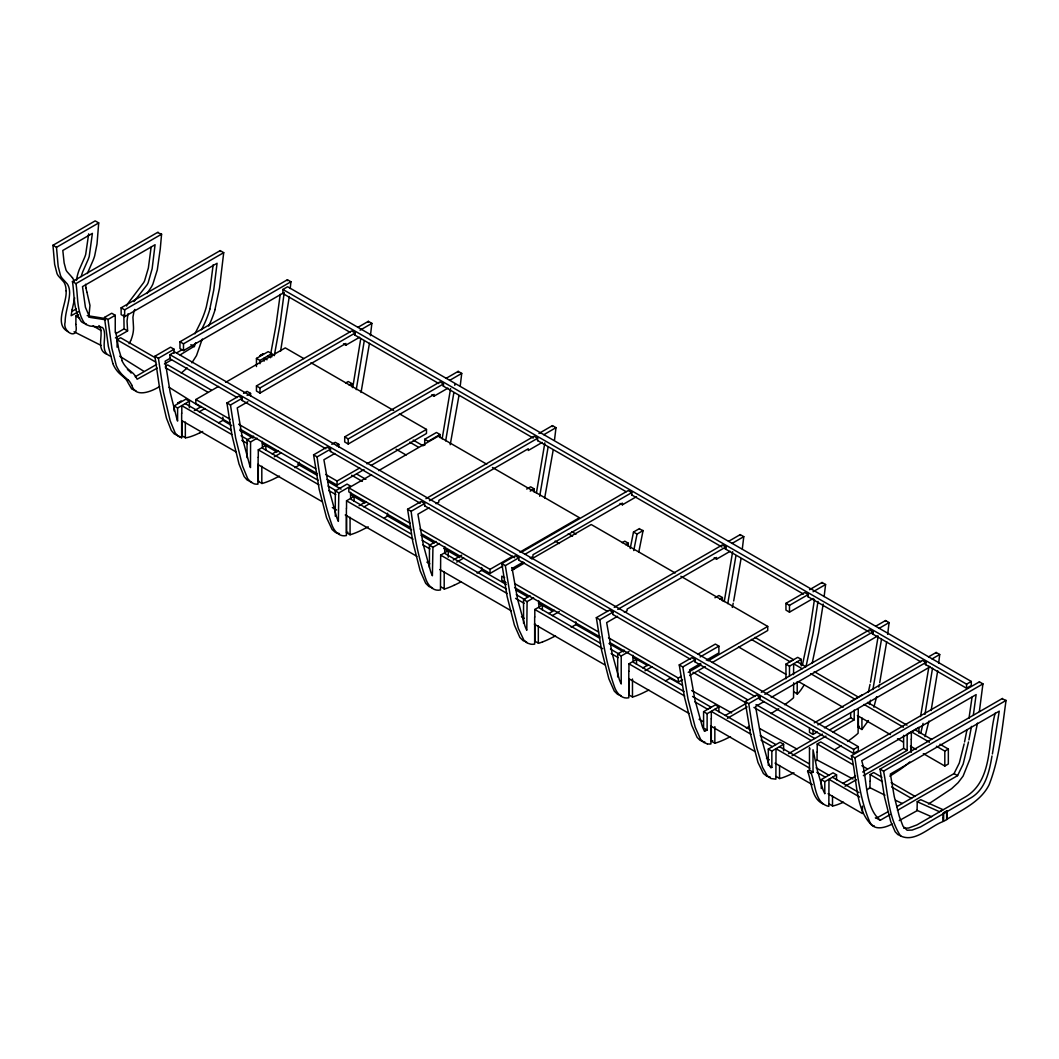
<?xml version="1.0" encoding="UTF-8"?>
<svg xmlns="http://www.w3.org/2000/svg" width="1059" height="1059" viewBox="0 0 1059 1059"><rect width="100%" height="100%" fill="white"/><g stroke="black" fill="none" stroke-linecap="round" stroke-linejoin="round"><path stroke-width="1.5" d="M66.068 290.815C67.419 302.795 53.321 324.636 68.094 331.599M66.095 290.801A25.641 14.813 -60 0 0 63.765 281.959L58.642 276.267A30.473 17.593 -60 0 1 57.001 273.553L54.644 264.393L52.95 245.291L95.178 220.881L98.712 222.919L97.018 244.007L94.661 255.881A30.473 17.593 -60 0 1 93.02 260.501L87.619 272.825A25.429 14.68 -60 0 0 87.367 273.566M88.665 233.867L85.7 254.359A22.199 12.814 -60 0 1 84.495 257.734L79.2 269.767A33.954 19.605 -60 0 0 76.473 280.383M157.99 232.808L161.577 234.185L160.266 248.878L157.288 269.952L152.893 284.05A25.35 14.627 -60 0 1 151.463 286.843L147.016 293.542M220.1 251.526L220.193 250.612L223.714 252.651L219.517 287.969L214.99 309.506M151.106 247.25L148.353 268.086L144.62 280.714A17.076 9.862 -60 0 1 143.653 282.607L127.782 303.655A19.909 11.49 -60 0 0 126.55 306.025M287.307 280.728L287.413 279.748L290.934 281.773L290.206 288.538M213.163 264.816L209.947 289.637L206.293 307.044A62.706 36.205 -60 0 1 199.767 324.094L194.949 333.81M368.228 322.333L368.333 321.34L371.868 323.379L370.425 335.677M458.084 372.344L458.19 371.365L461.724 373.403L460.255 385.714M552.348 426.618L552.454 425.625L555.988 427.664L554.519 439.988M740.135 535.563L740.241 534.61L743.775 536.648L742.319 548.853M936.09 653.257L936.182 652.463L939.704 654.502L938.658 663.358M979.337 682.512L979.403 681.85L982.937 683.889L979.363 711.489M1002.463 698.94L1006.05 700.436C1002.026 728.698 999.603 757.94 989.132 784.719C980.687 801.809 961.89 809.791 946.64 819.481L946.64 810.982L947.156 819.309L943.635 821.347L943.635 813.193L947.156 811.154M821.943 583.403L822.049 582.476L825.583 584.515L824.14 596.548M885.443 621.421L885.549 620.548L889.083 622.586L887.654 634.367M280.238 294.336L275.975 325.444L270.575 354.553M289.279 296.573L280.582 351.217M454.774 385.344L454.92 384.113M360.762 338.562L352.726 387.607M364.283 340.601L356.261 389.646M928.995 666.151L920.562 716.572M932.529 668.189L924.97 714.375M450.578 388.574L442.146 438.836M544.842 442.847L536.384 493.11M732.643 551.699L724.25 601.578M972.03 697.246L968.985 718.346M995.208 713.131C987.557 740.241 993.646 780.006 965.543 796.845L917.001 824.882L908.622 828.032L903.777 828.257M814.477 599.354L809.672 630.754L802.669 663.834A76.95 44.425 -60 0 1 802.285 665.251M817.998 601.393L813.193 632.792L806.19 665.873A76.95 44.425 -60 0 1 805.992 666.588M878.004 637.121L870.498 682.155M881.525 639.159L872.894 689.581M369.459 343.301L361.04 392.479M453.781 393.127L445.667 440.875M548.046 447.401L539.693 496.247M735.846 556.227L727.771 603.617M937.718 670.731L931.113 710.563M123.85 314.788L124.075 328.872L127.596 330.911L115.391 337.953M823.161 604.027L818.647 632.554L812.147 663.344M886.701 641.714L879.711 682.684M458.931 395.735L450.221 444.714M553.195 450.009L544.683 497.968M741.009 558.808L733.688 601.009M973.314 715.341L976.133 694.611L861.708 760.68C867.427 778.789 864.488 807.329 880.254 820.275L890.275 814.49M977.483 723.125L969.978 758.879L963.108 776.075L958.117 782.68L951.591 788.703L928.478 804.033M971.487 726.408L968.919 739.884M639.464 529.01L643.078 530.585L638.736 552.282M639.543 528.547L633.494 532.042L630.211 548.522M643.078 530.585L637.028 534.08L633.745 550.561M966.986 729.704L964.55 741.975M992.402 753.955L999.246 711.158L890.367 774.023L894.273 796.646L899.329 816.502L903.023 826.219L907.139 830.243L912.156 830.071L920.536 826.92L969.078 798.883C985.188 790.663 989.238 772.21 991.992 755.98M274.294 355.665L280.039 324.147L284.209 292.456L183.498 350.608L179.964 348.57L179.964 341.779L287.413 279.748M968.495 741.988L963.161 764.095L957.588 775.638L897.436 810.36M870.035 684.379L868.327 692.348M879.235 684.935L878.785 687.092M72.224 309.4L73.918 301.63A76.142 43.962 -60 0 0 74.646 297.857M733.225 603.233L732.325 607.416M964.14 743.895L959.308 763.036L954.053 773.599L896.774 806.667M928.915 721.1L925.01 736.64M922.866 724.277L923.064 723.39M922.667 725.15L920.999 732.087A75.057 43.34 -60 0 1 920.642 733.437M127.993 313.821L127.04 321.036L127.596 330.911M876.667 696.65L873.874 707.16M870.485 700.224L869.929 702.435A67.697 39.09 -60 0 1 869.36 704.5M209.828 309.082L213.746 289.981L217.069 263.281L124.658 316.641L121.136 314.602L121.136 307.812L220.193 250.612M180.109 354.937L194.565 346.068A57.715 33.319 -60 0 1 195.663 342.798M130.561 340.746L130.178 341.594A15.263 8.816 -60 0 1 129.092 343.698M201.475 329.759L203.288 326.119A62.706 36.205 -60 0 0 209.907 309.069M868.42 720.53L861.92 729.492L858.386 727.454L858.386 715.977M804.297 684.802L801.028 689.766A31.082 17.95 -60 0 1 797.467 693.976L793.932 691.937M133.95 301.643L147.188 284.646A17.076 9.862 -60 0 0 148.154 282.753L152.139 268.761L155.064 244.735L82.496 286.632L85.422 307.269L89.406 316.667A17.076 9.862 -60 0 0 90.372 317.448L105.596 319.805M191.878 362.827L196.497 355.586L199.926 345.777A49.429 28.54 -60 0 1 202.335 339.092M859.405 726.328L858.386 727.454M187.205 367.923L181.248 373.072M778.736 708.749L770.952 713.62M841.336 745.615L834.267 749.984M889.864 776.207L899.568 769.893A102.604 59.238 -60 0 0 906.954 764.373L907.444 763.949A53.056 30.632 -60 0 0 908.397 763.142M52.95 245.264L56.484 247.303L98.712 222.919M86.428 324.001L82.562 322.545A25.35 14.627 -60 0 1 81.146 321.393C73.097 310.009 74.567 294.759 72.449 281.562L158.043 232.146M72.449 281.562L75.983 283.6L161.577 234.185M71.919 311.425L76.208 308.95M78.313 311.809L71.178 315.701A52.804 30.486 -60 0 1 72.237 309.4M75.904 324.425L75.904 316.006L78.26 314.642M112.836 363.422L108.362 346.412L104.444 317.435L111.725 313.239L115.246 315.278L115.246 332.605L115.855 332.248L118.754 349.285L122.169 360.576M104.444 317.435L107.978 319.474L115.246 315.278M121.136 307.812L124.658 309.837L223.714 252.651M115.934 333.572L124.075 328.872M117.086 347.18L117.086 339.78L120.62 337.742L155.236 357.73M177.422 435.527L174.206 433.846L171.267 430.391L166.435 418.08L159.75 389.209L154.892 356.248L170.552 347.206L174.086 349.245L174.086 353.322M154.892 356.248L158.426 358.286L174.086 349.245M179.964 341.779L183.498 343.804L290.934 281.773M237.19 397.562L169.97 358.763L169.97 354.686L174.669 351.959L858.319 746.661L858.319 750.738L853.62 753.452L759.224 698.953M350.145 332.354L282.925 293.542L282.925 289.464L287.638 286.751L971.288 681.453L971.288 685.517L966.576 688.244L925.103 664.297M135.221 376.779L156.613 364.428M176.575 352.899L182.28 349.616M170.247 358.246L165.151 361.198L170.115 392.082L177.065 419.642A105.993 61.197 -60 0 0 177.594 421.098L177.608 408.006L189.376 401.215L189.376 407.741M157.288 368.108L137.127 379.228A57.715 33.319 -60 0 0 133.262 373.443L129.132 369.975A66.783 38.561 -60 0 1 121.997 360.748M164.423 363.992L171.545 359.875M165.323 366.268L167.679 364.918L211.231 390.056M174.086 410.905L174.086 405.968L185.855 399.177L189.376 401.215M256.45 366.573L256.45 358.419L268.218 351.628L271.753 353.666L271.753 356.949M256.45 358.419L259.985 360.457L271.753 353.666M230.081 423.362L195.849 403.598L195.849 399.521L218.564 386.403M225.66 382.312L285.281 347.882L303.827 358.591M194.327 410.588L201.382 406.51M199.264 411.819L204.917 408.549M251.592 481.991A29.48 17.023 -60 0 1 250.626 481.792L246.999 479.886L244.166 476.576L239.03 464.041L232.106 435.924L226.93 402.976L238.725 396.159L242.259 398.197L242.259 400.58M243.583 393.366L247.038 391.367L250.573 393.405L250.573 396.119M343.526 343.804L345.883 345.168L345.883 343.473L259.985 393.061L256.45 391.023L256.45 385.926L351.694 330.938L355.215 332.976L355.215 335.359M357.849 327.39L368.333 321.34M226.93 402.976L230.465 405.001L242.259 398.197M247.104 395.404L250.573 393.405M256.45 385.926L259.985 387.965L355.215 332.976M360.073 330.183L371.868 323.379M247.899 401.732L237.242 407.887L242.537 438.73L249.937 466.145A102.141 58.973 -60 0 0 250.493 467.588L250.573 441.974L257.099 438.201M345.883 345.168L359.597 337.252M247.038 457.687L247.038 439.935L253.578 436.162M345.618 383.027L348.226 381.518L351.76 383.557L351.76 386.773M349.152 385.066L351.76 383.557M265.862 450.26L265.862 445.376L262.328 447.414L262.328 441.299M258.29 457.303L258.29 449.837L261.811 447.798L318.203 480.349M272.216 453.94L277.868 450.671M274.334 456.786L281.403 452.709M339.462 533.643L335.425 532.425L332.102 529.5L326.569 517.745L319.169 489.192L313.583 454.854L326.979 447.11L330.514 449.148L330.514 451.531M331.824 444.317L335.293 442.318L338.814 444.356L338.814 447.07M431.781 394.755L434.124 396.119L434.124 394.425L348.226 444.012L344.704 441.974L344.704 436.877L439.935 381.889L443.469 383.927L443.469 386.31M446.13 378.328L458.19 371.365M313.583 454.854L317.104 456.892L330.514 449.148M336.51 445.68L338.814 444.356M344.704 436.877L348.226 438.916L443.469 383.927M449.665 380.366L461.724 373.403M334.75 453.49L323.908 459.752L329.309 490.489L336.683 517.295A88.718 51.216 -60 0 0 338.364 521.359L338.814 492.925L350.582 486.134L347.061 484.095L335.293 490.886L335.293 516.249M434.124 396.119L447.983 388.123M325.642 474.458L337.053 481.038L359.769 467.932M366.864 463.829L426.486 429.411L426.486 433.488L371.127 465.444M327.072 479.356L337.053 485.115L364.018 469.547M424.712 445.376L424.712 439.26L436.48 432.469L440.014 434.508L440.014 437.671M440.014 434.508L428.246 441.299L424.712 439.26M410.151 527.316L348.821 491.906L348.821 487.828L371.537 474.723M378.632 470.62L438.241 436.202L486.743 464.199M354.116 501.211L354.116 496.327L350.582 498.365L350.582 492.25M346.531 508.254L346.531 500.788L350.066 498.749L410.852 533.829M359.054 505.699L366.123 501.622M364.005 506.917L369.644 503.66M432.496 587.904L428.921 586.487L425.678 583.297L420.185 570.854L412.878 542.155L407.583 509.273L421.111 501.463L424.646 503.502L424.646 505.871M425.956 498.657L534.08 436.242L537.601 438.28L537.601 440.663M538.925 433.449L552.454 425.625M407.583 509.273L411.117 511.312L424.646 503.502M429.491 500.695L537.601 438.28M543.81 434.706L555.988 427.664M429.067 507.738L417.908 514.184L423.322 544.908L430.709 571.701A88.599 51.15 -60 0 0 432.39 575.752L432.946 547.278L439.485 543.505M436.043 503.713L438.836 502.098L438.836 500.404L528.269 448.764L528.269 450.472L542.208 442.41M429.424 567.425L429.424 545.239L435.964 541.467M526.694 489.073L530.612 486.809L534.146 488.848L534.146 492.025M530.228 491.111L534.146 488.848M411.117 511.312C414.082 533.948 418.001 556.637 425.559 578.24C427.505 584.647 432.893 591.729 440.465 589.956L440.676 555.128L444.198 553.089L506.401 589.003M448.248 557.193L448.248 550.667L444.714 552.705L444.714 546.603M453.186 560.052L461.658 555.154M456.72 562.091L463.776 558.014M420.132 529.01L490.026 569.358L512.728 556.24M519.837 552.149L579.445 517.719L492.448 467.496M526.694 642.085L523.12 640.669L519.89 637.478L514.396 625.048L507.102 596.402L501.82 563.56L515.243 555.803L518.778 557.841L518.778 560.224M521.518 552.189L628.212 490.595L631.746 492.634L631.746 495.003M421.561 533.908L490.026 573.435L502.8 566.062M501.82 563.56L505.342 565.599L518.778 557.841M525.052 554.228L631.746 492.634M523.252 562.051L512.146 568.471L517.547 599.142L524.92 625.909A85.872 49.574 -60 0 0 526.786 630.33L527.091 601.618L533.617 597.845M530.188 558.053L532.968 556.452L532.968 554.744L622.401 503.118L622.401 504.812L620.044 503.462M622.401 504.812L636.512 496.658M511.722 570.417L524.496 563.031M531.592 558.94L591.213 524.523L675.192 572.998M523.556 623.367L523.556 599.593L530.096 595.807M622.136 542.671L624.757 541.162L628.278 543.201L628.278 546.365M625.67 544.71L628.278 543.201M534.808 616.947L534.808 609.481L538.329 607.442L600.532 643.342M542.38 609.918L542.38 605.02L538.859 607.059L538.859 600.943M548.734 613.585L554.386 610.315M552.269 615.623L559.324 611.546M621.077 695.697L617.529 694.294L614.299 691.13L608.846 678.779L601.591 650.305L596.336 617.688L609.388 610.156L612.909 612.195L612.909 614.577M614.233 607.363L722.344 544.935L725.878 546.973L725.878 549.356M728.499 541.387L740.241 534.61M596.336 617.688L599.857 619.727L612.909 612.195M617.768 609.402L725.878 546.973M732.034 543.426L743.775 536.648M617.569 616.298L606.661 622.599L612.023 653.019L619.369 679.613A85.091 49.124 -60 0 0 621.209 683.982L621.223 655.971L629.059 651.444M624.373 612.367L627.1 610.791L627.1 609.097L716.533 557.471L716.533 559.165L714.176 557.802M716.533 559.165L730.154 551.302M617.688 676.992L617.688 653.933L624.228 650.16M714.957 597.779L718.889 595.515L722.41 597.554L722.41 600.837M719.802 599.063L722.41 597.554M636.512 664.258L636.512 659.373L632.991 661.412L632.991 655.296M628.94 671.3L628.94 663.821L632.475 661.782L683.982 691.527M642.866 667.925L648.518 664.668M644.984 670.784L652.053 666.707M704.804 741.962A31.082 17.95 -60 0 1 703.798 741.843L700.012 740.281L697.087 737.342L691.673 725.177L684.471 697.087L679.256 664.92L691.752 657.705L695.286 659.744L695.286 662.127M697.934 654.144L715.354 644.084L718.889 646.122L718.889 652.913L706.327 660.167M813.193 598.467L789.484 612.155L785.95 610.116L785.95 603.326L804.708 592.497L808.242 594.536L808.242 596.905M809.566 589.691L822.049 582.476M679.256 664.92L682.79 666.958L695.286 659.744M700.131 656.951L718.889 646.122M785.95 603.326L789.484 605.364L808.242 594.536M813.087 591.729L825.583 584.515M700.754 663.384L689.594 669.831L694.903 699.721L702.17 725.931A76.95 44.425 -60 0 0 704.553 731.292M608.541 637.783L678.289 678.051L681.122 676.41M688.231 672.319L701.005 664.933M708.1 660.842L767.722 626.425L767.722 630.502L712.363 662.457M609.971 642.681L678.289 682.128L682.552 679.666M689.647 675.576L705.254 666.561M718.889 706.922L707.121 713.713L707.121 730.022L703.586 727.983L703.586 711.674L715.354 704.884L718.889 706.922L718.889 711.82M785.95 678.793L785.95 664.125L797.718 657.335L801.253 659.373L801.253 665.886M785.95 664.125L789.484 666.164L801.253 659.373M770.303 777.134L766.663 776.128L763.407 773.48L758.006 762.533L750.606 734.522L745.298 702.342L745.192 701.587L756.47 695.075L759.991 697.113L759.991 699.496M761.315 692.282L869.426 629.853L872.96 631.892L872.96 634.275M875.687 626.24L885.549 620.548M725.243 715.487L746.423 703.255M745.192 701.587L748.726 703.626L759.991 697.113M764.85 694.32L872.96 631.892M879.222 628.278L889.083 622.586M707.121 730.022L704.566 731.266M727.361 718.333L747.125 706.922M764.082 701.548L755.544 706.485L760.733 735.648L767.881 761.355A67.697 39.09 -60 0 0 770.899 767.801L771.839 767.391L771.839 751.083L783.607 744.292L783.607 750.805M771.204 697.444L877.99 635.784M768.304 765.353L768.304 749.044L780.073 742.253L783.607 744.292M850.668 701.495L862.436 694.691M814.265 722.847L922.376 660.432L925.91 662.471L925.91 664.84M928.505 656.884L936.182 652.463M817.8 724.885L925.91 662.471M932.039 658.923L939.704 654.502M809.486 727.983L809.486 732.404L813.021 734.43L817.296 731.968M824.431 727.851L930.04 666.866M788.545 753.664L822.433 734.099M829.488 730.022L850.668 717.79L854.203 719.829L854.203 710.046M792.079 755.702L825.967 736.137M833.023 732.06L854.203 719.829M817.204 752.049L817.204 743.987L820.738 741.949L851.171 759.515M823.478 804.112C811.181 798.91 811.829 781.952 807.593 771.19L809.486 770.105L813.021 772.143L813.021 749.772L817.071 769.271L822.711 788.849A75.057 43.34 -60 0 0 824.776 793.601M807.593 771.19L811.128 773.229L813.021 772.143M169.97 354.686L853.62 749.388L858.319 746.661M282.925 289.464L966.576 684.167L971.288 681.453M871.981 825.385C854.481 808.785 857.287 777.597 851.37 755.769L979.403 681.85M851.37 755.769L854.904 757.807L982.937 683.889M821.255 788.558L821.255 779.609L833.023 772.818L836.557 774.857L836.557 779.755M821.255 779.609L824.789 781.648L836.557 774.857M842.911 783.422L855.619 776.075M862.675 772.011L903.618 748.369L907.153 750.407L907.153 734.099L918.921 727.308L918.921 733.265M845.029 786.268L856.321 779.755M863.376 775.678L907.153 750.407M870.154 781.251L870.154 774.566L873.688 772.527L881.829 777.227M900.785 835.869L897.833 834.571L895.146 831.739L890.685 821.413L884.49 796.924L880.029 769.112L1002.516 698.397M880.029 769.112L883.563 771.151L1006.05 700.436M936.434 746.251L944.813 751.083L948.334 749.044L948.334 763.989L944.813 766.028L923.316 753.624M876.415 818.183L888.183 811.631M917.226 801.729L920.761 799.691L942.973 809.658L939.439 811.697L917.226 801.729L917.081 810.678L899.25 820.579M943.106 817.522L943.106 813.021L946.64 810.982M669.976 678.342L665.37 680.977M815.655 760.918L817.071 760.097L817.071 752.049M384.483 517.851L387.581 516.064L387.581 513.205M867.215 789.551L870.021 787.949L870.021 781.251M218.736 422.74L222.84 420.397L222.84 417.153M294.826 467.668L299.326 465.1L299.326 462.24M477.066 573.078L481.713 570.417L481.713 567.545M571.211 627.272L575.844 624.625L575.844 621.779M749.309 726.328L746.33 728.023M159.618 386.548C151.794 391.3 135.34 398.568 131.766 385.132M368.214 526.852L359.928 530.969A119.574 69.034 -60 0 1 354.249 533.379L354.116 533.418A73.23 42.281 -60 0 1 350.066 534.769L346.531 532.73L346.531 515.23M461.34 581.722L454.007 585.349M555.512 635.916L548.178 639.543A119.839 69.192 -60 0 1 542.499 641.939M279.483 476.113L273.023 479.317A114.465 66.095 -60 0 1 266.219 482.163L265.677 482.348A65.817 38.005 -60 0 1 262.169 483.447L258.29 481.488L258.29 464.173M648.836 690.044L642.469 693.168A98.5 56.868 -60 0 1 632.594 697.034L628.94 694.969L628.94 678.594M730.485 736.654L725.058 739.301A116.384 67.194 -60 0 1 718.889 741.896A69.987 40.414 -60 0 1 714.838 743.206L711.304 741.168L711.304 726.275M202.666 431.49L199.648 432.972M793.946 772.792L790.266 774.553A111.91 64.612 -60 0 1 783.66 777.306A64.731 37.369 -60 0 1 779.715 778.524L776.181 776.485M892.141 824.061C885.284 827.728 873.741 831.169 869.717 821.81C860.954 801.65 858.108 779.398 854.904 757.807M542.499 641.939L542.38 641.979A75.983 43.869 -60 0 1 538.753 643.21L534.808 641.291L534.808 623.883M441.034 586.99L444.568 589.029A101.492 58.602 -60 0 0 454.007 585.296M258.29 481.488L258.634 481.395A65.817 38.005 -60 0 0 259.111 481.276M829.131 803.966L832.665 806.005A53.056 30.632 -60 0 0 836.253 805.039L836.742 804.893A102.604 59.238 -60 0 0 843.494 802.179M181.804 421.601L182.135 435.765M181.804 435.805L185.656 437.804A44.107 25.469 -60 0 0 189.376 437.01L189.482 436.996A95.284 55.015 -60 0 0 199.661 432.906M110.785 356.234C98.897 352.435 107.475 336.894 103.358 328.608A11.583 6.685 -60 0 0 102.048 327.337L89.962 326.04L86.097 324.583A25.35 14.627 -60 0 1 84.667 323.432C76.619 312.048 78.101 296.798 75.983 283.6M874.257 825.888L872.245 825.477M135.976 390.824L131.66 388.944L128.232 383.093A49.429 28.54 -60 0 0 124.975 378.156M876.6 818.223L880.254 820.275M707.333 743.868L703.811 742.491L700.621 739.381L695.207 727.215L688.006 699.125L682.79 666.958M181.658 413.142L181.658 437.724L178.23 436.268L175.225 433.078L170.168 420.78L163.549 392.704L158.426 358.286M106.284 354.077C95.707 348.901 103.928 334.935 99.837 326.569A11.583 6.685 -60 0 0 98.897 325.563M876.045 818.091L875.343 817.839M931.629 816.754L916.803 810.267M895.636 800.339L902.294 803.503M74.064 331.785L101.042 345.406M884.967 795.163L869.426 787.446M87.195 315.622L102.723 318.124A19.909 11.49 -60 0 1 103.954 319.063M852.972 779.014L816.979 759.912M796.977 749.044L759.647 728.513M731.65 712.945L691.659 690.494M669.407 677.919L682.327 685.213M623.658 651.894L608.991 643.528M632.991 657.215L647.658 665.568M599.659 638.18L575.659 624.426M538.329 602.968L551.673 610.646M354.434 334.829L438.823 383.543M443.112 386.019L533.22 438.042M537.509 440.518L626.187 491.72M631.905 495.016L722 547.04M724.872 548.694L803.529 594.112M807.818 596.588L869.32 632.091M872.179 633.745L920.814 661.822M633.494 532.042L637.028 534.08M310.949 362.707L393.67 410.468M399.375 413.765L426.486 429.411M680.884 576.295L767.722 626.425M267.702 356.076L270.561 357.73M413.262 440.12L423.123 445.813M571.794 531.658L576.043 534.093M754.895 637.359L793.535 659.664L790.001 661.703L751.374 639.398M797.202 661.782L805.727 666.707M814.239 671.618L858.253 697.034M867.559 702.408L906.981 725.163M914.87 729.717L931.602 739.381M939.968 744.212L948.334 749.044M267.027 359.769L264.168 358.114L264.168 361.106M409.727 442.159L418.186 447.044M568.273 533.683L572.509 536.132M802.192 668.745L793.681 663.821L793.535 674.609M810.704 673.656L854.719 699.072M864.025 704.447L903.446 727.202M929.471 742.227L911.336 731.756L911.336 739.235M396.092 449.228L406.113 455.013M555.115 541.043L559.417 543.519M738.494 646.917L785.778 674.212M798.671 681.652L843.083 707.293M857.406 715.566L890.367 734.589M897.529 738.732L903.261 742.041M910.422 746.171L916.154 749.481M954.053 773.599L957.588 775.638M190.832 344.678L194.366 346.703M241.478 400.037L325.854 448.764M330.156 451.24L420.251 503.263M424.54 505.739L514.648 557.762M518.936 560.237L607.614 611.427M613.333 614.736L690.574 659.32M694.863 661.796L754.935 696.478M356.552 473.955L365.884 479.343M699.178 671.777L747.177 699.483M756.02 704.592L814.715 738.467M861.841 765.683L867.162 768.755M891.162 782.614L915.161 796.461M75.904 316.006L79.716 318.203M93.046 325.894L101.042 330.514M117.086 339.78L155.699 362.072M165.336 367.632L207.696 392.095M351.681 475.226L362.35 481.382M511.669 567.584L514.343 569.133M692.983 672.266L746.238 703.017M753.929 707.452L811.181 740.506M817.204 743.987L852.972 764.638M870.154 774.566L882.306 781.568M891.638 786.956L911.627 798.499M195.849 399.521L230.081 419.285M238.646 424.222L315.661 468.687M348.821 487.828L410.151 523.239M504.64 577.79L501.794 576.149L501.794 580.226L506.056 582.688M514.595 583.549L598.573 632.024M240.062 429.12L317.091 473.585M514.595 587.626L600.003 636.922M262.328 443.337L265.862 445.376M350.582 494.288L354.116 496.327M444.714 548.641L448.248 550.667M538.859 602.981L542.38 605.02M632.991 657.335L636.512 659.373M317.025 475.253L297.632 464.041M327.694 481.408L341.024 489.099M351.681 495.268L365.024 502.959M387.038 515.68L411.686 529.897M421.019 535.285L434.349 542.989M443.681 548.377L459.672 557.616M481.289 570.086L506.334 584.542M515.667 589.916L527.673 596.839M185.338 403.638L231.021 430.007M241.015 435.778L248.15 439.909M328.065 486.041L336.524 490.926M422.157 540.368L430.629 545.266M516.289 594.708L524.774 599.606M610.421 649.061L618.906 653.959M692.56 696.478L711.171 707.227L707.637 709.265L694.757 701.826M714.838 709.345L750.328 729.836M760.269 735.568L775.876 744.583M779.556 746.701L809.116 763.777M816.158 767.841L828.84 775.162M832.506 777.28L858.995 792.569M247.038 439.935L250.573 441.974M335.293 490.886L338.814 492.925M429.424 545.239L432.946 547.278M523.556 599.593L527.091 601.618M617.688 653.933L621.223 655.971M231.775 434.521L181.804 405.676L181.804 413.142M241.77 440.292L247.475 443.589M258.29 449.837L318.905 484.823M328.767 490.529L335.822 494.593M346.531 500.788L412.97 539.137M422.859 544.856L429.928 548.933M440.676 555.128L507.102 593.49M515.587 598.375L524.073 603.273M534.808 609.481L602.65 648.651M611.136 653.549L618.204 657.626M628.94 663.821L684.736 696.041M751.056 734.324L711.304 711.383L711.304 718.849M760.997 740.069L772.355 746.621M809.817 768.252L776.022 748.739L775.876 779.172L771.031 778.55L767.404 776.035L762.533 767.351L756.867 748.236L752.658 729.016L748.726 703.626M816.86 772.315L825.305 777.2M859.656 797.03L828.972 779.318L828.84 806.362C814.675 803.437 815.562 783.978 811.128 773.229M174.086 405.968L177.608 408.006M703.586 711.674L707.121 713.713M768.304 749.044L771.839 751.083M181.91 420.688L236.356 452.114M257.84 464.517L322.32 501.741M332.341 507.539L336.643 510.014M345.234 514.978L416.875 556.332M426.896 562.13L429.769 563.785M439.789 569.57L511.431 610.924M521.465 616.722L524.324 618.377M534.358 624.161L604.557 664.695M628.914 678.753L689.078 713.501M699.112 719.286L703.414 721.761M710.576 725.905L754.988 751.546M766.451 758.165L769.311 759.819M775.042 763.129L812.293 784.626M828.059 793.734L862.436 813.577L862.436 806.111M769.483 766.028L771.839 767.391M178.137 435.686L181.658 437.724M277.021 452.087L263.691 444.33M253.035 438.108L239.691 430.298M223.701 420.847L231.696 425.586M119.707 356.195L143.706 371.206M199.701 406.418L169.043 387.29M127.437 369.459L128.179 370.094M128.563 370.425L129.304 371.113M128.443 380.26L123.784 376.21A71.019 40.997 -60 0 1 116.291 365.54L111.897 348.451L107.978 319.474M124.922 378.222L120.249 374.171A71.019 40.997 -60 0 1 112.757 363.502M72.462 277.736L67.167 271.819A22.199 12.814 -60 0 1 65.962 269.833L64.136 262.923L62.812 250.453L92.385 233.377L89.234 256.397A22.199 12.814 -60 0 1 88.029 259.773L82.734 271.806A33.954 19.605 -60 0 0 81.172 276.611M86.957 292.31L89.975 305.429L88.877 316.562A15.819 9.134 -60 0 1 88.691 317.091M809.751 749.256L809.486 747.733L809.486 770.105M85.978 287.969L85.607 284.275M883.563 771.151C887.813 792.661 888.276 817.045 900.481 835.895C915.095 843.096 930.001 826.298 942.973 821.599L942.973 817.522M599.857 619.727C602.809 642.191 606.714 664.708 614.22 686.139C616.153 692.414 621.355 699.417 628.794 697.775L628.794 671.3M505.342 565.599L510.928 599.897L518.341 628.397L523.874 640.126L527.197 643.051L530.89 644.216A33.319 19.234 -60 0 0 534.663 644.124L534.663 616.947M317.104 456.892C320.07 479.528 324.001 502.218 331.533 523.834C333.479 530.228 338.827 537.323 346.399 535.563L346.399 508.254M230.465 405.001L235.641 437.963L242.564 466.079L247.687 478.615L250.784 482.136L254.16 483.831A29.48 17.023 -60 0 0 257.946 484.148L258.144 457.303M56.484 247.329L58.179 266.431L60.535 275.592A30.473 17.593 -60 0 0 62.177 278.305L67.299 283.984A25.641 14.813 -60 0 1 69.629 292.84C69.325 302.768 65.208 312.167 65.115 322.121C62.15 332.274 79.372 341.302 75.758 324.425M966.576 684.167L966.576 688.244M944.813 751.083L944.813 766.028M911.336 746.489L911.336 751.387M911.203 739.235L911.203 752.38M903.618 735.317L903.618 748.369M861.92 718.015L861.92 729.492M858.253 708.656L858.094 733.265A64.731 37.369 -60 0 1 854.203 736.548L854.136 736.601A111.91 64.612 -60 0 1 847.544 741.472M853.62 749.388L853.62 753.452M850.668 712.906L850.668 717.79M832.506 796.169L832.506 806.031M824.789 781.648L824.789 793.575M813.021 730.022L813.021 734.43M797.202 681.718L797.202 694.254M793.681 682.817L793.535 697.762A69.987 40.414 -60 0 1 789.484 701.124A116.384 67.194 -60 0 1 784.666 704.725M789.484 605.364L789.484 612.155M789.484 666.164L789.484 675.946M779.556 765.511L779.556 778.564M714.838 726.659L714.838 743.206M711.171 718.849L710.907 743.961A31.082 17.95 -60 0 1 707.333 743.868M678.289 678.051L678.289 682.128M632.475 679.004L632.475 697.007M538.329 625.909L538.329 643.329M490.026 569.358L490.026 573.435M444.198 571.622L444.198 589.135M350.066 517.269L350.066 534.769M348.226 438.916L348.226 444.012M337.053 481.038L337.053 485.115M261.811 466.212L261.811 483.526M259.985 360.457L259.985 363.714M259.985 387.965L259.985 393.061M185.338 422.064L185.338 437.844M183.498 343.804L183.498 350.608M124.658 309.837L124.658 316.641M909.76 761.937A53.056 30.632 -60 0 1 909.324 762.334M712.72 740.757A69.987 40.414 -60 0 1 711.304 741.168M347.987 532.293A73.23 42.281 -60 0 1 346.531 532.73M129.741 371.418A57.715 33.319 -60 0 1 130.442 372.238M130.786 372.649A57.715 33.319 -60 0 1 131.104 373.072M215.149 309.493A75.096 43.353 -60 0 1 208.689 326.026M128.496 380.194A49.429 28.54 -60 0 1 131.74 385.145M130.681 340.76A24.754 14.296 -60 0 0 133.474 326.569L132.931 317.21L133.95 311.492A11.649 6.725 -60 0 1 134.784 309.413M86.957 292.297A67.816 39.157 -60 0 1 85.964 287.982M72.449 277.749A33.954 19.605 -60 0 1 74.262 281.429M181.142 401.215L177.608 403.254L181.142 401.215M263.506 353.666L259.985 355.705L263.506 353.666"/></g></svg>
